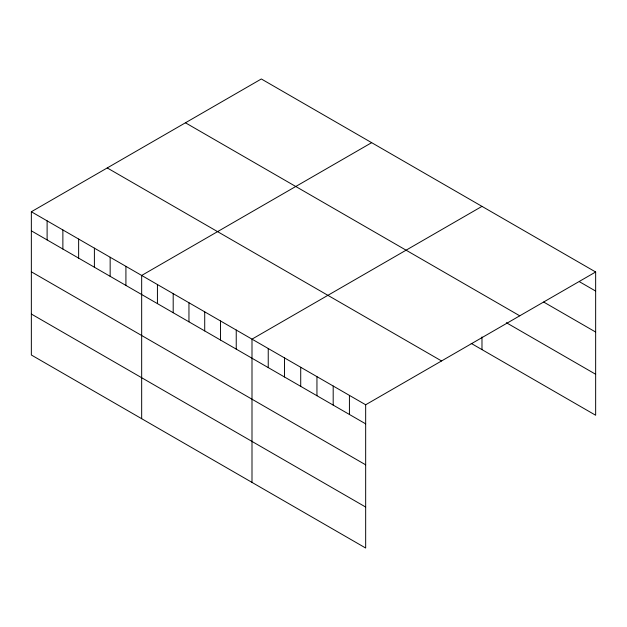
<?xml version="1.0" encoding="UTF-8"?>
<svg xmlns="http://www.w3.org/2000/svg" width="627" height="627" viewBox="0 0 627 627"><rect width="100%" height="100%" fill="white"/><g stroke="black" fill="none" stroke-linecap="round" stroke-linejoin="round"><path stroke-width="0.94" d="M31.35 211.754L365.666 404.768L365.666 548.022L31.35 355.007L31.35 211.754L261.334 78.978L595.65 271.993L595.65 415.246L471.198 343.392M371.654 142.674L141.671 275.449L141.671 418.703M481.983 206.369L251.999 339.144L251.999 482.398M365.666 404.768L595.65 271.993M579.411 281.695L595.65 291.069M543.687 302.049L595.65 332.044M185.435 122.79L519.752 315.812M506.342 322.701L595.65 374.264M107.248 167.942L441.565 360.956M31.35 230.83L365.666 423.852M31.35 271.812L365.666 464.826M31.35 314.033L365.666 507.047M481.983 336.934L481.983 349.615M349.427 395.394L349.427 414.471M333.188 386.02L333.188 405.097M316.948 376.647L316.948 395.723M300.717 367.273L300.717 386.35M284.478 357.899L284.478 376.976M268.238 348.518L268.238 367.594M236.238 330.045L236.238 349.121M220.477 320.946L220.477 340.022M204.715 311.846L204.715 330.923M188.954 302.747L188.954 321.823M173.193 293.648L173.193 312.724M157.432 284.548L157.432 303.625M125.917 266.35L125.917 285.426M110.156 257.25L110.156 276.327M94.395 248.151L94.395 267.227M78.634 239.052L78.634 258.128M62.872 229.952L62.872 249.029M47.111 220.853L47.111 239.929"/></g></svg>
